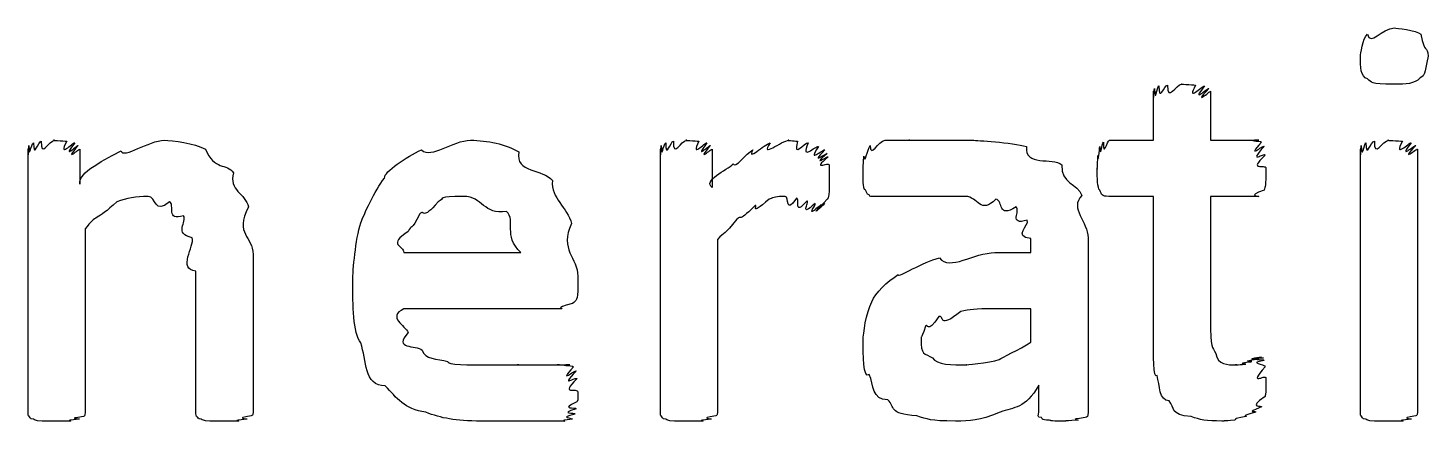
# Model space of a CAD drawing. Header units: millimetres. Extents: x 0 to 216, y 0 to 279.
# Drawn here: x 154 to 162.79, y 86.07 to 88.54 of the extents above; entities that cross this region are included whole.
import ezdxf

# ---------------------------------------------------------------- set-up
doc = ezdxf.new("R2010")
doc.units = ezdxf.units.MM
doc.layers.get('0').update_dxf_attribs({"linetype": 'CONTINUOUS'})

msp = doc.modelspace()

# ---------------------------------------------------------------- linework, layer by layer
at = {"color": 0}
for p, q in [((162.789, 88.3627), (162.789, 88.3627)), ((161.066, 87.8336), (161.066, 88.1422)), ((161.425, 88.1422), (161.425, 87.8336)), ((154.005, 86.1247), (154.005, 87.7782)), ((154.331, 87.7782), (154.331, 87.5577)), ((157.973, 86.1247), (157.973, 87.7782)), ((158.298, 87.7782), (158.298, 87.5358)), ((160.791, 87.8336), (161.066, 87.8336)), ((161.425, 87.8336), (161.728, 87.8336)), ((162.365, 86.1247), (162.365, 87.7782)), ((162.723, 87.7782), (162.723, 86.1247)), ((159.031, 87.5965), (159.031, 87.5965)), ((161.066, 87.4808), (160.786, 87.4808)), ((161.066, 86.5875), (161.066, 87.4808)), ((161.728, 87.4808), (161.425, 87.4808)), ((161.425, 87.4808), (161.425, 86.7089)), ((154.364, 87.2765), (154.364, 86.1247)), ((158.331, 87.2105), (158.331, 86.1247)), ((160.298, 87.128), (160.298, 87.2162)), ((160.656, 87.2215), (160.656, 86.1247)), ((155.417, 87.1167), (155.417, 86.1247)), ((156.363, 87.128), (157.097, 87.128)), ((160.072, 87.128), (160.298, 87.128)), ((155.058, 86.1247), (155.058, 87.0119)), ((157.455, 86.9791), (157.455, 86.9184)), ((157.35, 86.7752), (156.363, 86.7752)), ((160.298, 86.7752), (160.061, 86.7752)), ((160.298, 86.5657), (160.298, 86.7752)), ((160.347, 86.1247), (160.347, 86.2954)), ((161.772, 86.3395), (161.772, 86.3395))]:
    msp.add_line(p, q, dxfattribs=at)
for points in [[(162.365, 88.3627), (162.365, 88.3694), (162.378, 88.4742), (162.409, 88.5003)], [(162.409, 88.5003), (162.427, 88.4206), (162.498, 88.5391), (162.579, 88.5391)], [(162.579, 88.5391), (162.588, 88.5391), (162.715, 88.5254), (162.745, 88.5003)], [(162.745, 88.5003), (162.764, 88.3737), (162.789, 88.4315), (162.789, 88.3627)], [(162.409, 88.2191), (162.365, 88.2329), (162.365, 88.2922), (162.365, 88.3627)], [(162.789, 88.3627), (162.764, 88.2371), (162.772, 88.2495), (162.74, 88.2248)], [(162.574, 88.1863), (162.422, 88.1863), (162.438, 88.1973), (162.409, 88.2191)], [(162.74, 88.2248), (162.702, 88.1863), (162.654, 88.1863), (162.574, 88.1863)], [(161.066, 88.1422), (161.066, 88.0428), (161.068, 88.1503), (161.072, 88.1585)], [(161.072, 88.1585), (161.078, 88.0565), (161.089, 88.1712), (161.1, 88.175)], [(161.1, 88.175), (161.102, 88.065), (161.133, 88.1807), (161.155, 88.1807)], [(161.155, 88.1807), (161.151, 88.0678), (161.21, 88.1863), (161.243, 88.1863)], [(161.243, 88.1863), (161.221, 88.1863), (161.309, 88.1835), (161.331, 88.1807)], [(161.331, 88.1807), (161.268, 88.065), (161.375, 88.1779), (161.386, 88.175)], [(161.386, 88.175), (161.294, 88.0565), (161.41, 88.1655), (161.414, 88.1585)], [(161.414, 88.1585), (161.305, 88.0428), (161.425, 88.1447), (161.425, 88.1422)], [(154.005, 87.7782), (154.005, 87.6861), (154.007, 87.7919), (154.011, 87.8004)], [(154.011, 87.8004), (154.012, 87.7013), (154.023, 87.8127), (154.039, 87.817)], [(154.039, 87.817), (154.041, 87.7122), (154.069, 87.8279), (154.088, 87.8279)], [(154.088, 87.8279), (154.083, 87.715), (154.138, 87.8336), (154.171, 87.8336)], [(154.171, 87.8336), (154.144, 87.8336), (154.226, 87.8307), (154.248, 87.8279)], [(154.248, 87.8279), (154.189, 87.7122), (154.287, 87.8237), (154.298, 87.817)], [(154.298, 87.817), (154.211, 87.7013), (154.316, 87.8071), (154.319, 87.8004)], [(154.319, 87.8004), (154.222, 87.6861), (154.331, 87.7852), (154.331, 87.7782)], [(154.331, 87.5577), (154.31, 87.6268), (154.504, 87.7231), (154.59, 87.7672)], [(154.59, 87.7672), (154.601, 87.715), (154.767, 87.8336), (154.86, 87.8336)], [(154.86, 87.8336), (154.912, 87.8336), (155.049, 87.8141), (155.119, 87.7782)], [(155.119, 87.7782), (155.174, 87.642), (155.251, 87.6914), (155.295, 87.6293)], [(156.242, 87.5965), (156.238, 87.6349), (156.381, 87.7316), (156.474, 87.7729)], [(156.474, 87.7729), (156.539, 87.715), (156.668, 87.8336), (156.782, 87.8336)], [(156.782, 87.8336), (156.888, 87.8336), (157, 87.8085), (157.085, 87.7616)], [(157.085, 87.7616), (157.058, 87.624), (157.24, 87.6572), (157.295, 87.5799)], [(157.973, 87.7782), (157.973, 87.6861), (157.974, 87.7919), (157.978, 87.8004)], [(157.978, 87.8004), (157.98, 87.7013), (157.991, 87.8127), (158.006, 87.817)], [(158.006, 87.817), (158.008, 87.7122), (158.036, 87.8279), (158.055, 87.8279)], [(158.055, 87.8279), (158.05, 87.715), (158.105, 87.8336), (158.138, 87.8336)], [(158.138, 87.8336), (158.112, 87.8336), (158.193, 87.8307), (158.215, 87.8279)], [(158.215, 87.8279), (158.156, 87.7122), (158.254, 87.8237), (158.265, 87.817)], [(158.265, 87.817), (158.178, 87.7013), (158.283, 87.8071), (158.287, 87.8004)], [(158.287, 87.8004), (158.189, 87.6861), (158.298, 87.7852), (158.298, 87.7782)], [(158.43, 87.6847), (158.438, 87.6529), (158.514, 87.7507), (158.552, 87.7729)], [(158.552, 87.7729), (158.513, 87.697), (158.625, 87.8085), (158.662, 87.817)], [(158.662, 87.817), (158.59, 87.715), (158.74, 87.8336), (158.778, 87.8336)], [(158.778, 87.8336), (158.758, 87.8336), (158.811, 87.8307), (158.833, 87.8279)], [(158.833, 87.8279), (158.802, 87.7122), (158.877, 87.8237), (158.899, 87.817)], [(158.899, 87.817), (158.851, 87.697), (158.946, 87.8018), (158.965, 87.7947)], [(158.965, 87.7947), (158.888, 87.6819), (158.995, 87.7796), (159.004, 87.7729)], [(159.004, 87.7729), (158.902, 87.6681), (159.016, 87.7577), (159.02, 87.7507)], [(159.25, 87.7341), (159.256, 87.6709), (159.27, 87.7782), (159.289, 87.8004)], [(159.289, 87.8004), (159.292, 87.715), (159.338, 87.8336), (159.383, 87.8336)], [(159.383, 87.8336), (159.38, 87.8336), (159.478, 87.8336), (159.537, 87.8336)], [(159.537, 87.8336), (159.498, 87.8336), (159.658, 87.8336), (159.724, 87.8336)], [(159.724, 87.8336), (159.752, 87.8336), (159.863, 87.8336), (159.934, 87.8336)], [(159.934, 87.8336), (159.953, 87.8336), (160.178, 87.8198), (160.27, 87.7947)], [(160.27, 87.7947), (160.255, 87.6639), (160.435, 87.7302), (160.491, 87.679)], [(160.719, 87.7397), (160.721, 87.6748), (160.726, 87.7796), (160.73, 87.7947)], [(160.73, 87.7947), (160.732, 87.7037), (160.744, 87.8184), (160.752, 87.8223)], [(160.752, 87.8223), (160.75, 87.715), (160.776, 87.8336), (160.791, 87.8336)], [(161.728, 87.8336), (161.631, 87.8336), (161.74, 87.8293), (161.744, 87.8223)], [(161.744, 87.8223), (161.642, 87.7037), (161.757, 87.8085), (161.761, 87.7947)], [(161.761, 87.7947), (161.651, 87.6748), (161.767, 87.7616), (161.767, 87.7397)], [(162.365, 87.7782), (162.365, 87.6861), (162.366, 87.7919), (162.37, 87.8004)], [(162.37, 87.8004), (162.376, 87.7013), (162.387, 87.8127), (162.398, 87.817)], [(162.398, 87.817), (162.401, 87.7122), (162.431, 87.8279), (162.453, 87.8279)], [(162.453, 87.8279), (162.449, 87.715), (162.508, 87.8336), (162.541, 87.8336)], [(162.541, 87.8336), (162.519, 87.8336), (162.607, 87.8307), (162.629, 87.8279)], [(162.629, 87.8279), (162.566, 87.7122), (162.673, 87.8237), (162.684, 87.817)], [(162.684, 87.817), (162.592, 87.7013), (162.708, 87.8071), (162.712, 87.8004)], [(162.712, 87.8004), (162.603, 87.6861), (162.723, 87.7852), (162.723, 87.7782)], [(158.298, 87.5358), (158.237, 87.5799), (158.389, 87.6473), (158.43, 87.6847)], [(159.02, 87.7507), (158.91, 87.6572), (159.026, 87.7397), (159.026, 87.7288)], [(159.026, 87.7288), (158.913, 87.6349), (159.031, 87.7013), (159.031, 87.679)], [(159.031, 87.679), (159.031, 87.5937), (159.031, 87.6321), (159.031, 87.5965)], [(159.245, 87.6349), (159.245, 87.6268), (159.246, 87.7122), (159.25, 87.7341)], [(160.491, 87.679), (160.486, 87.5605), (160.591, 87.5633), (160.617, 87.4861)], [(160.714, 87.6572), (160.714, 87.6307), (160.715, 87.7175), (160.719, 87.7397)], [(161.767, 87.7397), (161.653, 87.6307), (161.772, 87.69), (161.772, 87.6572)], [(155.295, 87.6293), (155.262, 87.5206), (155.37, 87.4984), (155.389, 87.4145)], [(156.093, 87.3153), (156.112, 87.3622), (156.179, 87.5192), (156.242, 87.5965)], [(157.295, 87.5799), (157.285, 87.4695), (157.39, 87.4116), (157.416, 87.3097)], [(159.031, 87.5965), (159.031, 87.5249), (159.031, 87.5358), (159.031, 87.5136)], [(159.245, 87.569), (159.245, 87.5605), (159.245, 87.6131), (159.245, 87.6349)], [(160.73, 87.5192), (160.714, 87.5358), (160.714, 87.5937), (160.714, 87.6572)], [(161.772, 87.6572), (161.772, 87.5358), (161.768, 87.5482), (161.761, 87.5192)], [(159.031, 87.5136), (159.031, 87.4808), (159.027, 87.4751), (159.02, 87.4642)], [(159.261, 87.5192), (159.247, 87.5206), (159.247, 87.5496), (159.245, 87.569)], [(159.283, 87.4917), (159.263, 87.4945), (159.268, 87.5083), (159.261, 87.5192)], [(159.311, 87.4808), (159.278, 87.4808), (159.29, 87.4832), (159.283, 87.4917)], [(160.786, 87.4808), (160.739, 87.4808), (160.744, 87.4931), (160.73, 87.5192)], [(161.761, 87.5192), (161.64, 87.4808), (161.742, 87.4808), (161.728, 87.4808)], [(154.562, 87.4476), (154.431, 87.322), (154.433, 87.3718), (154.364, 87.2765)], [(154.76, 87.4808), (154.678, 87.4808), (154.628, 87.4695), (154.562, 87.4476)], [(154.893, 87.4476), (154.795, 87.3622), (154.812, 87.4808), (154.76, 87.4808)], [(154.981, 87.3594), (154.868, 87.322), (154.929, 87.4282), (154.893, 87.4476)], [(155.389, 87.4145), (155.298, 87.2381), (155.417, 87.2338), (155.417, 87.1167)], [(156.578, 87.4476), (156.474, 87.322), (156.495, 87.4035), (156.463, 87.3704)], [(156.738, 87.4808), (156.565, 87.4808), (156.625, 87.4695), (156.578, 87.4476)], [(157.008, 87.3869), (156.862, 87.3622), (156.859, 87.4808), (156.738, 87.4808)], [(158.563, 87.4201), (158.449, 87.3044), (158.492, 87.3732), (158.452, 87.3372)], [(158.656, 87.4642), (158.516, 87.3442), (158.596, 87.442), (158.563, 87.4201)], [(158.756, 87.4808), (158.696, 87.4808), (158.689, 87.4751), (158.656, 87.4642)], [(158.827, 87.4695), (158.756, 87.3622), (158.78, 87.4808), (158.756, 87.4808)], [(158.893, 87.4529), (158.802, 87.351), (158.852, 87.4656), (158.827, 87.4695)], [(158.943, 87.4367), (158.84, 87.34), (158.911, 87.449), (158.893, 87.4529)], [(158.981, 87.431), (158.869, 87.3291), (158.957, 87.4324), (158.943, 87.4367)], [(159.004, 87.4367), (158.89, 87.3291), (158.993, 87.431), (158.981, 87.431)], [(159.02, 87.4642), (158.902, 87.34), (159.01, 87.4434), (159.004, 87.4367)], [(159.383, 87.4808), (159.302, 87.4808), (159.325, 87.4808), (159.311, 87.4808)], [(159.504, 87.4808), (159.369, 87.4808), (159.416, 87.4808), (159.383, 87.4808)], [(159.669, 87.4808), (159.582, 87.4808), (159.551, 87.4808), (159.504, 87.4808)], [(159.889, 87.4808), (159.711, 87.4808), (159.735, 87.4808), (159.669, 87.4808)], [(160.077, 87.4642), (159.983, 87.3622), (159.963, 87.4808), (159.889, 87.4808)], [(160.204, 87.4145), (160.085, 87.34), (160.128, 87.4529), (160.077, 87.4642)], [(160.275, 87.3319), (160.152, 87.2959), (160.237, 87.3926), (160.204, 87.4145)], [(160.617, 87.4861), (160.537, 87.4063), (160.656, 87.3206), (160.656, 87.2215)], [(155.036, 87.2215), (154.916, 87.2451), (155.006, 87.322), (154.981, 87.3594)], [(156.043, 86.946), (156.043, 87.0246), (156.06, 87.2049), (156.093, 87.3153)], [(156.463, 87.3704), (156.41, 87.2603), (156.409, 87.3044), (156.391, 87.2603)], [(157.097, 87.128), (156.983, 87.2381), (157.07, 87.3234), (157.008, 87.3869)], [(158.452, 87.3372), (158.373, 87.2338), (158.375, 87.2613), (158.331, 87.2105)], [(160.298, 87.2162), (160.182, 87.23), (160.289, 87.2987), (160.275, 87.3319)], [(156.391, 87.2603), (156.256, 87.1746), (156.363, 87.1746), (156.363, 87.128)], [(157.416, 87.3097), (157.336, 87.1456), (157.455, 87.0962), (157.455, 86.9791)], [(155.058, 87.0119), (154.942, 87.0204), (155.05, 87.1693), (155.036, 87.2215)], [(159.465, 86.9901), (159.461, 86.9654), (159.621, 87.0726), (159.724, 87.0948)], [(159.724, 87.0948), (159.785, 87.0095), (159.942, 87.128), (160.072, 87.128)], [(159.3, 86.8193), (159.322, 86.8743), (159.395, 86.946), (159.465, 86.9901)], [(156.093, 86.56), (156.043, 86.6235), (156.043, 86.7985), (156.043, 86.946)], [(157.455, 86.9184), (157.455, 86.8193), (157.444, 86.8303), (157.421, 86.808)], [(157.421, 86.808), (157.292, 86.7752), (157.375, 86.7752), (157.35, 86.7752)], [(159.245, 86.5766), (159.245, 86.6165), (159.263, 86.7488), (159.3, 86.8193)], [(156.363, 86.7752), (156.256, 86.7198), (156.372, 86.6704), (156.391, 86.6263)], [(159.719, 86.7255), (159.641, 86.6098), (159.654, 86.6895), (159.636, 86.6648)], [(159.857, 86.7586), (159.714, 86.6387), (159.755, 86.7392), (159.719, 86.7255)], [(160.061, 86.7752), (159.946, 86.7752), (159.915, 86.7696), (159.857, 86.7586)], [(161.425, 86.7089), (161.422, 86.5173), (161.436, 86.541), (161.458, 86.4941)], [(156.391, 86.6263), (156.293, 86.5173), (156.438, 86.5491), (156.479, 86.5159)], [(159.636, 86.6648), (159.604, 86.5614), (159.609, 86.6165), (159.609, 86.5875)], [(156.247, 86.2902), (156.112, 86.2902), (156.129, 86.4528), (156.093, 86.56)], [(159.283, 86.3618), (159.245, 86.3258), (159.245, 86.4955), (159.245, 86.5766)], [(159.609, 86.5875), (159.604, 86.4803), (159.632, 86.4955), (159.68, 86.4665)], [(160.099, 86.4553), (160.111, 86.469), (160.227, 86.5173), (160.298, 86.5657)], [(161.089, 86.3561), (161.066, 86.3258), (161.066, 86.4994), (161.066, 86.5875)], [(156.479, 86.5159), (156.492, 86.4553), (156.573, 86.4623), (156.639, 86.4443)], [(156.639, 86.4443), (156.624, 86.4224), (156.785, 86.4224), (156.881, 86.4224)], [(159.68, 86.4665), (159.704, 86.4224), (159.803, 86.4224), (159.895, 86.4224)], [(159.895, 86.4224), (159.869, 86.4224), (160.036, 86.4334), (160.099, 86.4553)], [(161.458, 86.4941), (161.47, 86.4224), (161.527, 86.4224), (161.59, 86.4224)], [(161.645, 86.4277), (161.585, 86.4334), (161.673, 86.4401), (161.684, 86.4443)], [(161.684, 86.4443), (161.609, 86.4443), (161.709, 86.4567), (161.717, 86.4609)], [(161.717, 86.4609), (161.629, 86.4553), (161.736, 86.4718), (161.744, 86.4718)], [(161.744, 86.4718), (161.64, 86.4553), (161.751, 86.469), (161.756, 86.4665)], [(161.756, 86.4665), (161.647, 86.4514), (161.761, 86.4609), (161.761, 86.45)], [(161.761, 86.45), (161.651, 86.4334), (161.767, 86.4291), (161.767, 86.4112)], [(156.881, 86.4224), (156.914, 86.4224), (157.026, 86.4224), (157.085, 86.4224)], [(157.085, 86.4224), (157.032, 86.4224), (157.193, 86.4224), (157.234, 86.4224)], [(157.234, 86.4224), (157.234, 86.4224), (157.313, 86.4224), (157.339, 86.4224)], [(157.339, 86.4224), (157.289, 86.4224), (157.39, 86.4224), (157.405, 86.4224)], [(157.405, 86.4224), (157.314, 86.4224), (157.423, 86.4182), (157.427, 86.4112)], [(157.427, 86.4112), (157.325, 86.2926), (157.439, 86.3974), (157.444, 86.3836)], [(157.444, 86.3836), (157.333, 86.2679), (157.449, 86.3561), (157.449, 86.3342)], [(159.399, 86.202), (159.3, 86.202), (159.312, 86.2983), (159.283, 86.3618)], [(161.166, 86.1963), (161.1, 86.1977), (161.107, 86.2926), (161.089, 86.3561)], [(161.59, 86.4224), (161.554, 86.4224), (161.63, 86.4235), (161.645, 86.4277)], [(161.767, 86.4112), (161.653, 86.2789), (161.772, 86.3685), (161.772, 86.3395)], [(156.501, 86.1247), (156.366, 86.1427), (156.317, 86.2157), (156.247, 86.2902)], [(157.449, 86.3342), (157.336, 86.2238), (157.455, 86.2845), (157.455, 86.2513)], [(160.347, 86.2954), (160.259, 86.1427), (160.193, 86.1603), (160.105, 86.1247)], [(161.772, 86.3395), (161.772, 86.202), (161.769, 86.2528), (161.767, 86.2238)], [(157.449, 86.1907), (157.333, 86.1356), (157.446, 86.1603), (157.444, 86.1466)], [(157.455, 86.2513), (157.455, 86.1688), (157.452, 86.2087), (157.449, 86.1907)], [(159.581, 86.1025), (159.399, 86.1138), (159.45, 86.1579), (159.399, 86.202)], [(161.303, 86.0972), (161.168, 86.1095), (161.201, 86.1522), (161.166, 86.1963)], [(161.767, 86.2238), (161.647, 86.1427), (161.756, 86.1716), (161.744, 86.1579)], [(154.011, 86.1025), (154.005, 86.0986), (154.005, 86.1162), (154.005, 86.1247)], [(154.039, 86.0806), (154.016, 86.0834), (154.018, 86.0944), (154.011, 86.1025)], [(154.353, 86.0972), (154.233, 86.0834), (154.339, 86.0873), (154.325, 86.0806)], [(154.364, 86.1247), (154.361, 86.0944), (154.36, 86.1039), (154.353, 86.0972)], [(155.064, 86.0972), (155.06, 86.0944), (155.058, 86.1138), (155.058, 86.1247)], [(155.091, 86.0806), (155.071, 86.0834), (155.071, 86.0929), (155.064, 86.0972)], [(155.406, 86.1025), (155.287, 86.0834), (155.392, 86.0873), (155.378, 86.0806)], [(155.417, 86.1247), (155.417, 86.0986), (155.412, 86.1095), (155.406, 86.1025)], [(156.848, 86.0697), (156.683, 86.0697), (156.6, 86.0873), (156.501, 86.1247)], [(157.438, 86.1138), (157.322, 86.0873), (157.428, 86.0915), (157.421, 86.0806)], [(157.444, 86.1466), (157.329, 86.1095), (157.441, 86.1247), (157.438, 86.1138)], [(157.978, 86.1025), (157.973, 86.0986), (157.973, 86.1162), (157.973, 86.1247)], [(158.006, 86.0806), (157.984, 86.0834), (157.985, 86.0944), (157.978, 86.1025)], [(158.32, 86.1025), (158.2, 86.0834), (158.306, 86.0873), (158.292, 86.0806)], [(158.331, 86.1247), (158.328, 86.0986), (158.327, 86.1095), (158.32, 86.1025)], [(159.824, 86.0697), (159.659, 86.0697), (159.654, 86.0806), (159.581, 86.1025)], [(160.105, 86.1247), (159.964, 86.0697), (159.923, 86.0697), (159.824, 86.0697)], [(160.364, 86.0915), (160.332, 86.0915), (160.347, 86.1095), (160.347, 86.1247)], [(160.413, 86.075), (160.354, 86.0764), (160.375, 86.0834), (160.364, 86.0915)], [(160.639, 86.0915), (160.515, 86.0764), (160.612, 86.0778), (160.59, 86.075)], [(160.656, 86.1247), (160.656, 86.0915), (160.65, 86.0986), (160.639, 86.0915)], [(161.496, 86.0697), (161.397, 86.0697), (161.359, 86.0778), (161.303, 86.0972)], [(161.645, 86.0972), (161.548, 86.0806), (161.598, 86.082), (161.574, 86.075)], [(161.706, 86.1247), (161.592, 86.0944), (161.667, 86.1039), (161.645, 86.0972)], [(161.744, 86.1579), (161.629, 86.1162), (161.724, 86.1356), (161.706, 86.1247)], [(162.37, 86.1025), (162.365, 86.0986), (162.365, 86.1162), (162.365, 86.1247)], [(162.398, 86.0806), (162.376, 86.0834), (162.377, 86.0944), (162.37, 86.1025)], [(162.712, 86.1025), (162.592, 86.0834), (162.698, 86.0873), (162.684, 86.0806)], [(162.723, 86.1247), (162.72, 86.0986), (162.719, 86.1095), (162.712, 86.1025)], [(154.094, 86.0697), (154.041, 86.0721), (154.052, 86.0764), (154.039, 86.0806)], [(154.182, 86.0697), (154.089, 86.0697), (154.118, 86.0697), (154.094, 86.0697)], [(154.27, 86.0697), (154.16, 86.0697), (154.218, 86.0697), (154.182, 86.0697)], [(154.325, 86.0806), (154.207, 86.0721), (154.295, 86.0721), (154.27, 86.0697)], [(155.146, 86.0697), (155.097, 86.0721), (155.105, 86.0764), (155.091, 86.0806)], [(155.24, 86.0697), (155.144, 86.0697), (155.171, 86.0697), (155.146, 86.0697)], [(155.323, 86.0697), (155.214, 86.0697), (155.273, 86.0697), (155.24, 86.0697)], [(155.378, 86.0806), (155.262, 86.0721), (155.347, 86.0721), (155.323, 86.0697)], [(157.063, 86.0697), (156.892, 86.0697), (156.925, 86.0697), (156.848, 86.0697)], [(157.24, 86.0697), (157.142, 86.0697), (157.129, 86.0697), (157.063, 86.0697)], [(157.366, 86.0697), (157.245, 86.0697), (157.291, 86.0697), (157.24, 86.0697)], [(157.421, 86.0806), (157.311, 86.0697), (157.4, 86.0697), (157.366, 86.0697)], [(158.061, 86.0697), (158.008, 86.0721), (158.02, 86.0764), (158.006, 86.0806)], [(158.149, 86.0697), (158.057, 86.0697), (158.086, 86.0697), (158.061, 86.0697)], [(158.237, 86.0697), (158.127, 86.0697), (158.185, 86.0697), (158.149, 86.0697)], [(158.292, 86.0806), (158.174, 86.0721), (158.262, 86.0721), (158.237, 86.0697)], [(160.502, 86.0697), (160.398, 86.0697), (160.435, 86.0707), (160.413, 86.075)], [(160.59, 86.075), (160.475, 86.0697), (160.541, 86.0697), (160.502, 86.0697)], [(161.574, 86.075), (161.496, 86.0697), (161.521, 86.0697), (161.496, 86.0697)], [(162.453, 86.0697), (162.401, 86.0721), (162.411, 86.0764), (162.398, 86.0806)], [(162.541, 86.0697), (162.449, 86.0697), (162.477, 86.0697), (162.453, 86.0697)], [(162.629, 86.0697), (162.519, 86.0697), (162.577, 86.0697), (162.541, 86.0697)], [(162.684, 86.0806), (162.566, 86.0721), (162.654, 86.0721), (162.629, 86.0697)]]:
    msp.add_open_spline(points, degree=3, dxfattribs=at)

doc.saveas('drawing.dxf')
